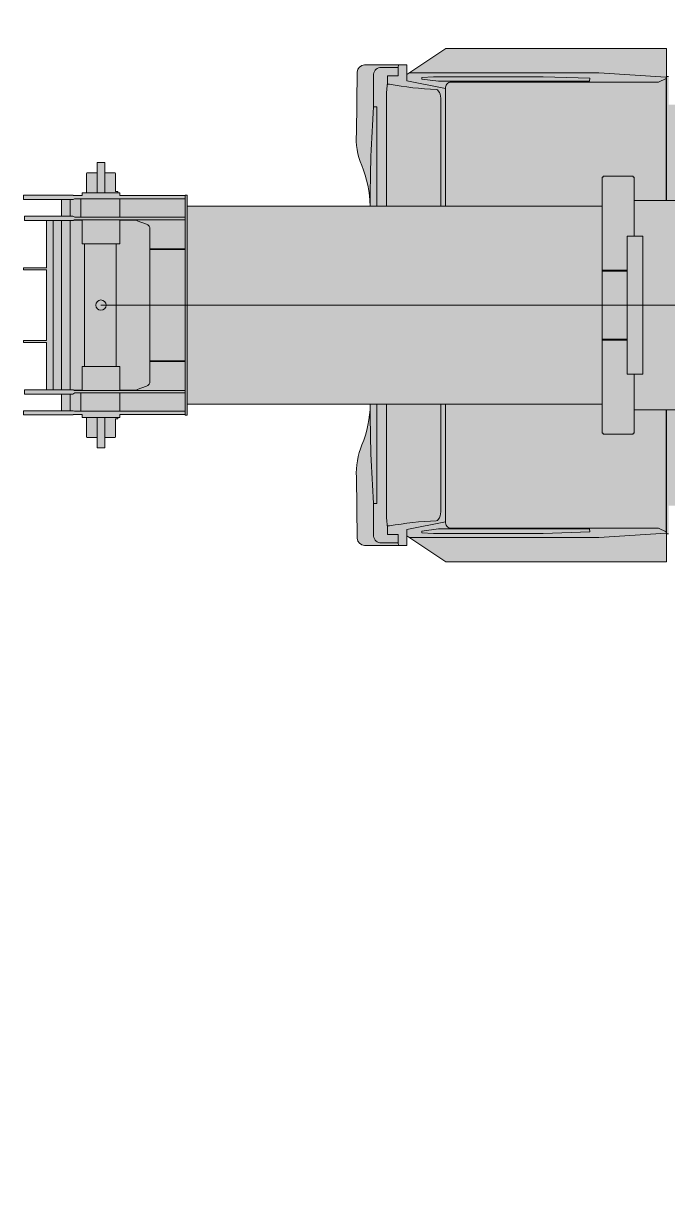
# Model space of a CAD drawing. Header units: millimetres. Extents: x 25707 to 50558, y -18992 to 44712.
# Drawn here: x 25707 to 29447, y -18992 to -12167 of the extents above; entities that cross this region are included whole.
import ezdxf

# ---------------------------------------------------------------- set-up
doc = ezdxf.new("R2010")
doc.units = ezdxf.units.MM
doc.set_wipeout_variables(frame=1)
doc.layers.add('Техника Кран LTM 1650-8.1', color=250, linetype='Continuous', lineweight=15)
doc.layers.add('Техника Кран LTM 1650-8.1 Штрих', color=7, linetype='Continuous', lineweight=15, true_color=0xffd452)

# ---------------------------------------------------------------- blocks, each defined once
blk = doc.blocks.new('LTM 1650-8.1-20230312.101339')
at = {"color": 0, "linetype": 'ByBlock', "lineweight": -2, "transparency": 16777216}
blk.add_wipeout([(-14491.331679420262, 576.623899555525), (-14491.331679420262, 576.623899555525), (-14494.500611897423, 633.1006430880079), (-14502.863506846712, 689.0446032726941), (-14516.349112504902, 743.979138249435), (-14534.842531675851, 797.4362064485631), (-14540.652464530875, 811.5044087372153), (-14540.652464530875, 811.5044087372153), (-14555.61571816954, 856.7989296785472), (-14565.842130259281, 903.3919879869536), (-14571.223284447464, 950.7896225942077), (-14571.702131878144, 998.4893426342442), (-14571.702131878144, 998.4893426342442), (-14567.147795000816, 1353.6182171661894), (-14567.147795000816, 1353.6182171661894), (-14564.22974505964, 1368.2493990862004), (-14556.481048189555, 1380.9986812876086), (-14544.837337830475, 1390.326623660365), (-14530.704559389633, 1395.1069032941978), (-14523.940248656676, 1395.59795436491), (-14278.458285592787, 1395.59795436491), (-14278.458285592787, 1340.5300907152632), (-14051.360484306686, 1490.9999999999982), (-12771.255268024224, 1490.9999999999982), (-12771.255268024224, 1327.8652964800076), (-12758.641008619463, 1327.8652919413616), (-12758.64095612377, 1473.7666296640527), (-12756.129732206435, 1484.9847513370605), (-12740.804356142682, 1485.0064387825296), (-12719.122651383335, 1498.0000000000018), (-12683.103678854139, 1498.0000000000018), (-12683.103678854124, 1495.031085475277), (-6856.238575646312, 1495.0310855049847), (-6856.238574566758, 1498.031339749139), (-6819.299004006372, 1498.0155856810143), (-6795.8821641606955, 1474.0226649819433), (-6795.8821771142575, 1438.0226651393368), (-6797.882119931676, 1438.0220180170072), (-6797.882119931676, 1396.772347592043), (-6785.79731621319, 1396.772343243898), (-6785.797296685779, 1451.044905452056), (-6788.350254077059, 1451.044905452056), (-6788.350254077264, 1491.1060803694563), (-5781.621901127983, 1491.1057181459219), (-5781.621979363121, 1273.6666942536576), (-5768.055878070351, 1273.6666893725414), (-5768.03316099106, 1438.0191860256546), (-5770.631967320576, 1438.0191869607588), (-5770.63195436364, 1474.0285532652342), (-5770.63195436364, 1474.0285532652342), (-5768.741459082701, 1483.2718809163543), (-5763.448367311508, 1491.0818910299822), (-5755.563298754933, 1496.2625060833707), (-5746.293825890942, 1498.0203318133554), (-5746.293825890942, 1498.0203318133554), (-5710.236484027878, 1498.0203318133554), (-5710.2364840278615, 1495.0282801645299), (3510.1916937534115, 1495.1162262251273), (3511.3311684362416, 1542.0040979523183), (3616.7565534753885, 1542.0000000000018), (3616.7565240260938, 1460.1555940237722), (3636.5708071981535, 1460.1555940238723), (3636.9554145503444, 978.5706475077059), (3691.7214014214405, 1019.9981253623409), (3727.549729060198, 1019.998125362521), (3727.549732373318, 1029.206273880809), (3731.665686916982, 1029.2415434135564), (3731.6656869148355, 1491.1171145827757), (4812.499335223751, 1491.1171145827757), (4812.880736818966, 1460.144466357855), (4830.363319132703, 1460.135115373052), (4830.363341458102, 1522.1841304752288), (4830.16355676793, 1522.1889856667349), (4830.163557848362, 1524.9999999999982), (4968.00504080831, 1519.1771536206288), (4968.00504080831, 1519.1771536206288), (4973.540759928195, 1517.8540177210962), (4978.18492711191, 1514.5636399384366), (4981.2687760469325, 1509.7798390929893), (4982.348228344392, 1504.1914889321233), (4982.348228344392, 1504.1914889321233), (4982.34804752831, 1001.6491501356395), (4920.865405263217, 998.9640380653509), (4920.865376761756, 919.7498775556378), (4939.826220190256, 907.9790546136592), (4939.826220190256, 907.9790546136592), (4940.346754906903, 907.6672740891354), (4940.7785156722075, 907.240957155087), (4941.0968756047005, 906.7244201863286), (4941.283676008763, 906.1471255511951), (4941.283676008763, 906.1471255511951), (4941.2740303950595, 888.3225346447798), (4941.2740303950595, 888.3225346447798), (4940.73716840268, 887.3729246815965), (4939.990313435928, 886.5778224619571), (4939.076124621179, 885.9826429159148), (4938.046818918783, 885.6213817194748), (4938.046818918783, 885.6213817194748), (4938.046818918783, 885.6213817194748), (4933.83639388922, 884.3570678028191), (4929.559708776682, 883.3391615902419), (4925.231171134319, 882.5710922652033), (4920.865363199195, 882.0554473456868), (4920.865363199195, -882.055447345685), (4920.865363199195, -882.055447345685), (4925.231171134319, -882.5710922652052), (4929.559708776682, -883.3391615902437), (4933.83639388922, -884.3570678028191), (4938.046818918783, -885.6213817194766), (4938.046818918783, -885.6213817194766), (4939.076124621179, -885.9826429159148), (4939.990313435928, -886.5778224619571), (4940.73716840268, -887.3729246815965), (4941.2740303950595, -888.3225346447798), (4941.2740303950595, -888.3225346447798), (4941.283676008763, -906.1471255511988), (4941.283676008763, -906.1471255511988), (4941.0968756047005, -906.7244201863305), (4940.7785156722075, -907.240957155087), (4940.346754906903, -907.6672740891372), (4939.826220190256, -907.9790546136628), (4939.826220190256, -907.9790546136628), (4920.865376761756, -919.7498775556378), (4920.865405263217, -998.9640380653545), (4982.34804752831, -1001.6491501356395), (4982.348228344392, -1504.1914889321251), (4982.348228344392, -1504.1914889321251), (4981.2687760469325, -1509.7798390929893), (4978.18492711191, -1514.5636399384366), (4973.540759928195, -1517.8540177210998), (4968.00504080831, -1519.1771536206325), (4968.00504080831, -1519.1771536206325), (4830.163557848362, -1525), (4830.16355676793, -1522.188985666733), (4830.363341458102, -1522.1841304752288), (4830.363319132703, -1460.1351153730557), (4812.880736818966, -1460.1444663578568), (4812.499335223751, -1491.1171145827793), (3731.6656869148355, -1491.1171145827793), (3731.665686916982, -1029.2415434135546), (3727.549732373318, -1029.206273880809), (3727.549729060198, -1019.998125362521), (3691.7214014214405, -1019.9981253623391), (3636.9554145503444, -978.570647507704), (3636.5708071981535, -1460.155594023876), (3616.7565240260938, -1460.1555940237758), (3616.7565534753885, -1542), (3511.3311684362416, -1542), (3510.1916937534115, -1495.1162262251291), (-5710.2364840278615, -1495.0282801645299), (-5710.236484027878, -1498.020331813359), (-5746.293825890942, -1498.020331813359), (-5746.293825890942, -1498.020331813359), (-5755.479581944894, -1496.1169626938517), (-5763.2905388829795, -1490.921784159942), (-5768.597130471112, -1483.1860867767318), (-5770.63195436364, -1474.0285532652324), (-5770.63195436364, -1474.0285532652324), (-5770.631967320576, -1438.0191869607606), (-5768.03316099106, -1438.0191860256546), (-5768.055878070351, -1273.6666893725396), (-5781.621979363121, -1273.6666942536576), (-5781.621901127983, -1491.1057181459237), (-6788.350254077264, -1491.1060803694545), (-6788.350254077059, -1451.044905452054), (-6785.797296685779, -1451.044905452054), (-6785.79731621319, -1396.772343243896), (-6797.882119931676, -1396.772347592043), (-6797.882119931676, -1438.0220180170072), (-6795.8821771142575, -1438.0226651393368), (-6795.8821641606955, -1474.0226649819433), (-6819.299004006372, -1498.0155856810143), (-6856.238574566758, -1498.031339749139), (-6856.238575646312, -1495.0310855049847), (-12683.103678854124, -1495.0310854752752), (-12683.103678854139, -1498), (-12719.122651383335, -1498), (-12740.804356142682, -1485.0064387825296), (-12756.129732206435, -1484.9847513370605), (-12758.64095612377, -1473.766629664051), (-12758.641008619463, -1327.8652919413598), (-12771.255268024224, -1327.8652964800076), (-12771.255268024224, -1491), (-14051.360484306686, -1491), (-14278.458285592787, -1340.5300907152614), (-14278.458285592787, -1395.5979543649082), (-14523.940248656676, -1395.5979543649082), (-14523.940248656676, -1395.5979543649082), (-14538.926829356404, -1392.3294113878092), (-14551.967474666551, -1384.2533638298955), (-14561.571297988254, -1372.2931150085642), (-14566.640331303253, -1357.8160339659626), (-14567.147795000816, -1353.6182171661894), (-14571.702131878144, -998.489342634246), (-14571.702131878144, -998.489342634246), (-14572.26804259842, -952.227807829935), (-14567.619213146096, -906.1969677103316), (-14557.814820532123, -860.9827692449762), (-14542.979669216407, -817.1607640097864), (-14540.652464530875, -811.5044087372171), (-14540.652464530875, -811.5044087372171), (-14520.731944882478, -754.8486568687258), (-14505.80797488927, -696.6767010610711), (-14495.993370333594, -637.4282845399339), (-14491.362323423811, -577.5512878937643), (-14491.331679420262, -576.6238995555232), (-14491.331679420262, -0.6028320089881163), (-14491.331679420262, 0.6028320089899353)], dxfattribs=at)
at = {"layer": 'Техника Кран LTM 1650-8.1 Штрих', "true_color": 0xadadad, "transparency": 16777216}
h = blk.add_hatch(color=253, dxfattribs=at)
h.dxf.hatch_style = 1
edge = h.paths.add_edge_path(flags=17)
edge.add_line((-14491.33167942027, 0.6028320089899353), (-14491.33167942027, 576.623899555525))
edge.add_arc((-15104.12149086981, 570.5672970100738), 612.8197414009775, 0.5662732286947518, 23.15135902399577)
edge.add_arc((-14108.81140770253, 979.2839414567693), 463.2889702574605, 177.6241527195985, 201.2322183836442, ccw=False)
edge.add_line((-14571.70213187815, 998.4893426342442), (-14567.14779500082, 1353.618217166191))
edge.add_arc((-14524.22345932644, 1352.663946667183), 42.93494177557361, 89.6220585589466, 178.7264411591618, ccw=False)
edge.add_line((-14523.94024865668, 1395.59795436491), (-14278.45828559279, 1395.59795436491))
edge.add_line((-14278.45828559279, 1395.59795436491), (-14278.45828559279, 1340.530090715263))
edge.add_line((-14278.45828559279, 1340.530090715263), (-14051.36048430669, 1491))
edge.add_line((-14051.36048430669, 1491), (-12771.25526802423, 1491))
edge.add_line((-12771.25526802423, 1491), (-12771.25526802423, -1491))
edge.add_line((-12771.25526802423, -1491), (-14051.36048430669, -1491))
edge.add_line((-14051.36048430669, -1491), (-14278.45828559279, -1340.530090715263))
edge.add_line((-14278.45828559279, -1340.530090715263), (-14278.45828559279, -1395.59795436491))
edge.add_line((-14278.45828559279, -1395.59795436491), (-14523.94024865668, -1395.59795436491))
edge.add_arc((-14521.9059149344, -1350.27861952114), 45.36497133665322, 184.2217176580785, 267.42978262381274, ccw=False)
edge.add_line((-14567.14779500082, -1353.618217166191), (-14571.70213187815, -998.4893426342442))
edge.add_arc((-14162.60832316182, -970.350727991347), 410.0603930691874, 157.2088625838632, 183.934766312894, ccw=False)
edge.add_arc((-15181.70646081172, -554.2758148277087), 690.7364010042488, 338.1364388959283, 358.1459288513812)
edge.add_line((-14491.33167942027, -576.623899555525), (-14491.33167942027, -0.6028320089899353))
edge.add_line((-14491.33167942027, -0.6028320089899353), (-14491.33167942027, 0.6028320089899353))
h.paths.add_polyline_path([(-9204.045344995027, 1495.031085493014), (-9204.174280290448, 1405.015171283869), (-11837.10138581094, 1404.947546291238), (-11837.10138581079, 1374.947497812882), (-11895.81561843313, 1375.021967172435), (-11925.726011576, 1404.947546647882), (-12382.74967978698, 1404.947546645551), (-12382.73364684997, 1164.947155961927), (-12758.6410672256, 1164.981199025979), (-12758.64095612377, 1473.766629664051), (-12756.12973220644, 1484.984751337061), (-12740.80435614269, 1485.00643878253), (-12719.12265138334, 1498), (-12683.10367885414, 1498), (-12683.10367885413, 1495.031085475275)], flags=17)
h.paths.add_polyline_path([(-9205.036782742036, -1495.031085493009), (-9205.036782742036, -1404.979328227662), (-11327.58645621088, -1404.979328227662), (-11327.58645621088, -1394.8683662162), (-11325.18680971826, -1350.052531444018), (-11367.75447577943, -1350.052531444237), (-11422.75778241665, -1405.052441431926), (-12382.75067069588, -1404.978393145402), (-12382.73447005359, -1165.05283421903), (-12526.08904800282, -1165.042767835523), (-12526.08908398308, -1265.042767398318), (-12698.74026490242, -1265.023292775561), (-12698.74022892214, -1165.023293212766), (-12758.64100861947, -1165.023271660307), (-12758.64095612377, -1473.766629664051), (-12756.12973220644, -1484.984751337061), (-12740.80435614269, -1485.00643878253), (-12719.12265138334, -1498), (-12683.10367885414, -1498), (-12683.10367885413, -1495.031085475275)], flags=16)
edge = h.paths.add_edge_path()
edge.add_line((-14491.33167942027, 0.6028320089899353), (-14491.33167942027, 576.623899555525))
edge.add_arc((-15104.12149086981, 570.5672970100738), 612.8197414009775, 0.5662732286947518, 23.15135902399577)
edge.add_arc((-14108.81140770253, 979.2839414567693), 463.2889702574605, 177.6241527195985, 201.2322183836442, ccw=False)
edge.add_line((-14571.70213187815, 998.4893426342442), (-14567.14779500082, 1353.618217166191))
edge.add_arc((-14524.22345932644, 1352.663946667183), 42.93494177557361, 89.6220585589466, 178.7264411591618, ccw=False)
edge.add_line((-14523.94024865668, 1395.59795436491), (-14278.45828559279, 1395.59795436491))
edge.add_line((-14278.45828559279, 1395.59795436491), (-14278.45828559279, 1340.530090715263))
edge.add_line((-14278.45828559279, 1340.530090715263), (-14051.36048430669, 1491))
edge.add_line((-14051.36048430669, 1491), (-12771.25526802423, 1491))
edge.add_line((-12771.25526802423, 1491), (-12771.25526802423, 1327.865296480006))
edge.add_line((-12771.25526802423, 1327.865296480006), (-12758.64100861947, 1327.86529194136))
edge.add_line((-12758.64100861947, 1327.86529194136), (-12758.64095612377, 1473.766629664051))
edge.add_line((-12758.64095612377, 1473.766629664051), (-12756.12973220644, 1484.984751337061))
edge.add_line((-12756.12973220644, 1484.984751337061), (-12740.80435614269, 1485.00643878253))
edge.add_line((-12740.80435614269, 1485.00643878253), (-12719.12265138334, 1498))
edge.add_line((-12719.12265138334, 1498), (-12683.10367885414, 1498))
edge.add_line((-12683.10367885414, 1498), (-12683.10367885413, 1495.031085475275))
edge.add_line((-12683.10367885413, 1495.031085475275), (-6856.238575646315, 1495.031085504985))
edge.add_line((-6856.238575646315, 1495.031085504985), (-6856.238574566762, 1498.031339749141))
edge.add_line((-6856.238574566762, 1498.031339749141), (-6819.299004006376, 1498.015585681014))
edge.add_line((-6819.299004006376, 1498.015585681014), (-6795.882164160699, 1474.022664981943))
edge.add_line((-6795.882164160699, 1474.022664981943), (-6795.882177114263, 1438.022665139337))
edge.add_line((-6795.882177114263, 1438.022665139337), (-6797.882119931681, 1438.022018017007))
edge.add_line((-6797.882119931681, 1438.022018017007), (-6797.882119931681, 1396.772347592043))
edge.add_line((-6797.882119931681, 1396.772347592043), (-6785.797316213195, 1396.772343243896))
edge.add_line((-6785.797316213195, 1396.772343243896), (-6785.797296685781, 1451.044905452056))
edge.add_line((-6785.797296685781, 1451.044905452056), (-6788.350254077063, 1451.044905452056))
edge.add_line((-6788.350254077063, 1451.044905452056), (-6788.350254077268, 1491.106080369455))
edge.add_line((-6788.350254077268, 1491.106080369455), (-5781.621901127987, 1491.105718145924))
edge.add_line((-5781.621901127987, 1491.105718145924), (-5781.621979363124, 1273.666694253658))
edge.add_line((-5781.621979363124, 1273.666694253658), (-5768.055878070356, 1273.66668937254))
edge.add_line((-5768.055878070356, 1273.66668937254), (-5768.033160991065, 1438.019186025653))
edge.add_line((-5768.033160991065, 1438.019186025653), (-5770.63196732058, 1438.019186960759))
edge.add_line((-5770.63196732058, 1438.019186960759), (-5770.631954363644, 1474.028553265232))
edge.add_arc((-5746.523573957311, 1473.912768107224), 24.10865844503311, 89.45398065868358, 179.7248280570187, ccw=False)
edge.add_line((-5746.293825890945, 1498.020331813357), (-5710.236484027881, 1498.020331813357))
edge.add_line((-5710.236484027881, 1498.020331813357), (-5710.236484027866, 1495.02828016453))
edge.add_line((-5710.236484027866, 1495.02828016453), (3510.191693753406, 1495.116226225129))
edge.add_line((3510.191693753407, 1495.116226225129), (3511.331168436237, 1542.00409795232))
edge.add_line((3511.331168436237, 1542.00409795232), (3616.756553475384, 1542))
edge.add_line((3616.756553475384, 1542), (3616.756524026091, 1460.155594023774))
edge.add_line((3616.756524026091, 1460.155594023774), (3636.570807198149, 1460.155594023874))
edge.add_line((3636.570807198149, 1460.155594023874), (3636.955414550342, 978.5706475077059))
edge.add_line((3636.955414550342, 978.5706475077059), (3691.721401421436, 1019.998125362339))
edge.add_line((3691.721401421436, 1019.998125362339), (3727.549729060195, 1019.998125362521))
edge.add_line((3727.549729060195, 1019.998125362521), (3727.549732373313, 1029.206273880811))
edge.add_line((3727.549732373313, 1029.206273880811), (3731.665686916977, 1029.241543413555))
edge.add_line((3731.665686916977, 1029.241543413555), (3731.665686914831, 1491.117114582778))
edge.add_line((3731.665686914831, 1491.117114582778), (4812.499335223747, 1491.117114582778))
edge.add_line((4812.499335223747, 1491.117114582778), (4812.880736818963, 1460.144466357855))
edge.add_line((4812.880736818963, 1460.144466357855), (4830.363319132699, 1460.135115373054))
edge.add_line((4830.363319132699, 1460.135115373054), (4830.363341458098, 1522.184130475229))
edge.add_line((4830.363341458098, 1522.184130475229), (4830.163556767926, 1522.188985666733))
edge.add_line((4830.163556767926, 1522.188985666733), (4830.163557848358, 1525))
edge.add_line((4830.163557848358, 1525), (4968.005040808304, 1519.177153620631))
edge.add_arc((4967.349484789065, 1504.192743184543), 14.99874360776558, -0.0047912926547724055, 87.49495269027778, ccw=False)
edge.add_line((4982.348228344388, 1504.191488932125), (4982.348047528307, 1001.64915013564))
edge.add_line((4982.348047528307, 1001.64915013564), (4920.865405263212, 998.9640380653527))
edge.add_line((4920.865405263212, 998.9640380653527), (4920.865376761751, 919.7498775556378))
edge.add_line((4920.865376761751, 919.7498775556378), (4939.826220190251, 907.979054613661))
edge.add_arc((4938.790361774685, 905.6592111555289), 2.540605504075074, 11.072239764823792, 65.9382433253407, ccw=False)
edge.add_line((4941.283676008759, 906.147125551197), (4941.274030395056, 888.3225346447798))
edge.add_arc((4937.060714869702, 890.077970130471), 4.564381826777213, 282.4767417990087, 337.3814403487346, ccw=False)
edge.add_arc((4914.167994444477, 957.4998248348766), 75.74106444306324, 275.07297848214887, 288.37706565730315, ccw=False)
edge.add_line((4920.865363199191, 882.055447345685), (4920.865363199191, -882.055447345685))
edge.add_arc((4914.167994444477, -957.4998248348766), 75.74106444306321, 71.62293434269691, 84.92702151785107, ccw=False)
edge.add_arc((4937.060714869702, -890.077970130471), 4.564381826777169, 22.6185596512654, 77.52325820099128, ccw=False)
edge.add_line((4941.274030395056, -888.3225346447798), (4941.283676008759, -906.147125551197))
edge.add_arc((4938.790361774685, -905.6592111555289), 2.540605504075201, 294.0617566746593, 348.9277602351762, ccw=False)
edge.add_line((4939.826220190251, -907.979054613661), (4920.865376761751, -919.7498775556378))
edge.add_line((4920.865376761751, -919.7498775556378), (4920.865405263212, -998.9640380653527))
edge.add_line((4920.865405263212, -998.9640380653527), (4982.348047528307, -1001.64915013564))
edge.add_line((4982.348047528307, -1001.64915013564), (4982.348228344388, -1504.191488932125))
edge.add_arc((4967.349484789065, -1504.192743184543), 14.99874360776571, -87.49495269027778, 0.0047912926547724055, ccw=False)
edge.add_line((4968.005040808304, -1519.177153620631), (4830.163557848358, -1525))
edge.add_line((4830.163557848358, -1525), (4830.163556767926, -1522.188985666733))
edge.add_line((4830.163556767926, -1522.188985666733), (4830.363341458098, -1522.184130475229))
edge.add_line((4830.363341458098, -1522.184130475229), (4830.363319132699, -1460.135115373054))
edge.add_line((4830.363319132699, -1460.135115373054), (4812.880736818963, -1460.144466357855))
edge.add_line((4812.880736818963, -1460.144466357855), (4812.499335223747, -1491.117114582778))
edge.add_line((4812.499335223747, -1491.117114582778), (3731.665686914831, -1491.117114582778))
edge.add_line((3731.665686914831, -1491.117114582778), (3731.665686916977, -1029.241543413555))
edge.add_line((3731.665686916977, -1029.241543413555), (3727.549732373313, -1029.206273880811))
edge.add_line((3727.549732373313, -1029.206273880811), (3727.549729060195, -1019.998125362521))
edge.add_line((3727.549729060195, -1019.998125362521), (3691.721401421436, -1019.998125362339))
edge.add_line((3691.721401421436, -1019.998125362339), (3636.955414550342, -978.5706475077059))
edge.add_line((3636.955414550342, -978.5706475077059), (3636.570807198149, -1460.155594023874))
edge.add_line((3636.570807198149, -1460.155594023874), (3616.756524026091, -1460.155594023774))
edge.add_line((3616.756524026091, -1460.155594023774), (3616.756553475384, -1542))
edge.add_line((3616.756553475384, -1542), (3511.331168436237, -1542))
edge.add_line((3511.331168436237, -1542), (3510.191693753407, -1495.116226225129))
edge.add_line((3510.191693753407, -1495.116226225129), (-5710.236484027865, -1495.02828016453))
edge.add_line((-5710.236484027866, -1495.02828016453), (-5710.236484027881, -1498.020331813357))
edge.add_line((-5710.236484027881, -1498.020331813357), (-5746.293825890945, -1498.020331813357))
edge.add_arc((-5745.972838233491, -1473.354081856683), 24.66833841184574, 181.566752528333, 269.2544387559647, ccw=False)
edge.add_line((-5770.631954363644, -1474.028553265232), (-5770.63196732058, -1438.019186960759))
edge.add_line((-5770.63196732058, -1438.019186960759), (-5768.033160991065, -1438.019186025653))
edge.add_line((-5768.033160991065, -1438.019186025653), (-5768.055878070356, -1273.66668937254))
edge.add_line((-5768.055878070356, -1273.66668937254), (-5781.621979363124, -1273.666694253658))
edge.add_line((-5781.621979363124, -1273.666694253658), (-5781.621901127987, -1491.105718145924))
edge.add_line((-5781.621901127987, -1491.105718145924), (-6788.350254077268, -1491.106080369455))
edge.add_line((-6788.350254077268, -1491.106080369455), (-6788.350254077063, -1451.044905452056))
edge.add_line((-6788.350254077063, -1451.044905452056), (-6785.797296685781, -1451.044905452056))
edge.add_line((-6785.797296685781, -1451.044905452056), (-6785.797316213195, -1396.772343243896))
edge.add_line((-6785.797316213195, -1396.772343243896), (-6797.882119931681, -1396.772347592043))
edge.add_line((-6797.882119931681, -1396.772347592043), (-6797.882119931681, -1438.022018017007))
edge.add_line((-6797.882119931681, -1438.022018017007), (-6795.882177114263, -1438.022665139337))
edge.add_line((-6795.882177114263, -1438.022665139337), (-6795.882164160699, -1474.022664981943))
edge.add_line((-6795.882164160699, -1474.022664981943), (-6819.299004006376, -1498.015585681014))
edge.add_line((-6819.299004006376, -1498.015585681014), (-6856.238574566762, -1498.031339749141))
edge.add_line((-6856.238574566762, -1498.031339749141), (-6856.238575646315, -1495.031085504985))
edge.add_line((-6856.238575646315, -1495.031085504985), (-12683.10367885413, -1495.031085475275))
edge.add_line((-12683.10367885413, -1495.031085475275), (-12683.10367885414, -1498))
edge.add_line((-12683.10367885414, -1498), (-12719.12265138334, -1498))
edge.add_line((-12719.12265138334, -1498), (-12740.80435614269, -1485.00643878253))
edge.add_line((-12740.80435614269, -1485.00643878253), (-12756.12973220644, -1484.984751337061))
edge.add_line((-12756.12973220644, -1484.984751337061), (-12758.64095612377, -1473.766629664051))
edge.add_line((-12758.64095612377, -1473.766629664051), (-12758.64100861947, -1327.86529194136))
edge.add_line((-12758.64100861947, -1327.86529194136), (-12771.25526802423, -1327.865296480006))
edge.add_line((-12771.25526802423, -1327.865296480006), (-12771.25526802423, -1491))
edge.add_line((-12771.25526802423, -1491), (-14051.36048430669, -1491))
edge.add_line((-14051.36048430669, -1491), (-14278.45828559279, -1340.530090715263))
edge.add_line((-14278.45828559279, -1340.530090715263), (-14278.45828559279, -1395.59795436491))
edge.add_line((-14278.45828559279, -1395.59795436491), (-14523.94024865668, -1395.59795436491))
edge.add_arc((-14521.9059149344, -1350.27861952114), 45.36497133665322, 184.2217176580785, 267.42978262381274, ccw=False)
edge.add_line((-14567.14779500082, -1353.618217166191), (-14571.70213187815, -998.4893426342442))
edge.add_arc((-14162.60832316182, -970.350727991347), 410.0603930691874, 157.2088625838632, 183.934766312894, ccw=False)
edge.add_arc((-15181.70646081172, -554.2758148277087), 690.7364010042488, 338.1364388959283, 358.1459288513812)
edge.add_line((-14491.33167942027, -576.623899555525), (-14491.33167942027, -0.6028320089899353))
edge.add_line((-14491.33167942027, -0.6028320089899353), (-14491.33167942027, 0.6028320089899353))
at = {"layer": 'Техника Кран LTM 1650-8.1 Штрих', "transparency": 16777216}
h = blk.add_hatch(color=256, dxfattribs=at)
h.dxf.hatch_style = 1
edge = h.paths.add_edge_path()
edge.add_line((-14491.33167942027, 0.6028320089899353), (-14491.33167942027, 576.623899555525))
edge.add_arc((-15104.12149086981, 570.5672970100738), 612.8197414009775, 0.5662732286947518, 23.15135902399577)
edge.add_arc((-14108.81140770253, 979.2839414567693), 463.2889702574605, 177.6241527195985, 201.2322183836442, ccw=False)
edge.add_line((-14571.70213187815, 998.4893426342442), (-14567.14779500082, 1353.618217166191))
edge.add_arc((-14524.22345932644, 1352.663946667183), 42.93494177557361, 89.6220585589466, 178.7264411591618, ccw=False)
edge.add_line((-14523.94024865668, 1395.59795436491), (-14278.45828559279, 1395.59795436491))
edge.add_line((-14278.45828559279, 1395.59795436491), (-14278.45828559279, 1340.530090715263))
edge.add_line((-14278.45828559279, 1340.530090715263), (-14051.36048430669, 1491))
edge.add_line((-14051.36048430669, 1491), (-12771.25526802423, 1491))
edge.add_line((-12771.25526802423, 1491), (-12771.25526802423, -1491))
edge.add_line((-12771.25526802423, -1491), (-14051.36048430669, -1491))
edge.add_line((-14051.36048430669, -1491), (-14278.45828559279, -1340.530090715263))
edge.add_line((-14278.45828559279, -1340.530090715263), (-14278.45828559279, -1395.59795436491))
edge.add_line((-14278.45828559279, -1395.59795436491), (-14523.94024865668, -1395.59795436491))
edge.add_arc((-14521.9059149344, -1350.27861952114), 45.36497133665322, 184.2217176580785, 267.42978262381274, ccw=False)
edge.add_line((-14567.14779500082, -1353.618217166191), (-14571.70213187815, -998.4893426342442))
edge.add_arc((-14162.60832316182, -970.350727991347), 410.0603930691874, 157.2088625838632, 183.934766312894, ccw=False)
edge.add_arc((-15181.70646081172, -554.2758148277087), 690.7364010042488, 338.1364388959283, 358.1459288513812)
edge.add_line((-14491.33167942027, -576.623899555525), (-14491.33167942027, -0.6028320089899353))
edge.add_line((-14491.33167942027, -0.6028320089899353), (-14491.33167942027, 0.6028320089899353))
edge = h.paths.add_edge_path(flags=16)
edge.add_arc((-14185.83569776736, -1239.47447028973), 210.0998810728669, 179.7714271764656, 191.0360003980373)
edge.add_arc((-14387.59390396049, -1278.964223203106), 4.515516032343301, 189.2877526361855, 238.9851973090465)
edge.add_line((-14389.92056654672, -1282.834174914458), (-14379.79586488269, -1282.824576642222))
edge.add_arc((-14015.66357629159, -3300.045604053618), 2049.822674531942, 92.58252002989099, 100.2323773590108, ccw=False)
edge.add_arc((-14110.49851191729, -1233.659053084907), 18.80911196119506, 277.5568407082534, 320.5490885446417)
edge.add_arc((-14153.89975661051, -1202.496906762572), 72.20879721846156, 323.3395946848298, 360.9503375992618)
edge.add_line((-14081.70089194109, -1201.299269011179), (-14081.70089194109, 1201.299269011179))
edge.add_arc((-14153.89975661051, 1202.496906762572), 72.20879721846156, 359.0496624007382, 396.6604053151702)
edge.add_arc((-14110.49851191729, 1233.659053084907), 18.80911196119448, 39.45091145535837, 82.44315929174657)
edge.add_arc((-14015.66357629159, 3300.045604053618), 2049.822674531942, 259.7676226409892, 267.417479970109, ccw=False)
edge.add_line((-14379.79586488269, 1282.824576642222), (-14389.92056654672, 1282.834174914458))
edge.add_arc((-14387.59390396049, 1278.964223203106), 4.515516032342882, 121.0148026909535, 170.7122473638145)
edge.add_arc((-14185.83569776736, 1239.47447028973), 210.0998810728669, 168.9639996019627, 180.2285728235344)
edge.add_line((-14395.93390698312, 1238.636310898781), (-14395.93390698312, -1238.636310898781))
h = blk.add_hatch(color=256, dxfattribs=at)
h.dxf.hatch_style = 1
h.set_gradient(color1=(173, 173, 173), tint=1)
edge = h.paths.add_edge_path()
edge.add_arc((-14185.83569776736, -1239.47447028973), 210.0998810728669, 179.7714271764656, 191.0360003980373)
edge.add_arc((-14387.59390396049, -1278.964223203106), 4.515516032343301, 189.2877526361855, 238.9851973090465)
edge.add_line((-14389.92056654672, -1282.834174914458), (-14379.79586488269, -1282.824576642222))
edge.add_arc((-14015.66357629159, -3300.045604053618), 2049.822674531942, 92.58252002989099, 100.2323773590108, ccw=False)
edge.add_arc((-14110.49851191729, -1233.659053084907), 18.80911196119506, 277.5568407082534, 320.5490885446417)
edge.add_arc((-14153.89975661051, -1202.496906762572), 72.20879721846156, 323.3395946848298, 360.9503375992618)
edge.add_line((-14081.70089194109, -1201.299269011179), (-14081.70089194109, 1201.299269011179))
edge.add_arc((-14153.89975661051, 1202.496906762572), 72.20879721846156, 359.0496624007382, 396.6604053151702)
edge.add_arc((-14110.49851191729, 1233.659053084907), 18.80911196119448, 39.45091145535837, 82.44315929174657)
edge.add_arc((-14015.66357629159, 3300.045604053618), 2049.822674531942, 259.7676226409892, 267.417479970109, ccw=False)
edge.add_line((-14379.79586488269, 1282.824576642222), (-14389.92056654672, 1282.834174914458))
edge.add_arc((-14387.59390396049, 1278.964223203106), 4.515516032342882, 121.0148026909535, 170.7122473638145)
edge.add_arc((-14185.83569776736, 1239.47447028973), 210.0998810728669, 168.9639996019627, 180.2285728235344)
edge.add_line((-14395.93390698312, 1238.636310898781), (-14395.93390698312, -1238.636310898781))
at = {"color": 0, "linetype": 'ByBlock', "lineweight": -2, "transparency": 16777216}
for points in [[(-12758.64100861947, -1327.86529194136), (-12771.25526802423, -1327.865296480006), (-12771.25526802423, -1491), (-14051.36048430669, -1491), (-14278.45828559279, -1340.530090715263), (-14278.45828559279, -1395.59795436491), (-14523.94024865668, -1395.59795436491, -0.3799046338966684), (-14567.14779500082, -1353.618217166191), (-14571.70213187815, -998.4893426342442, -0.1171452462672387), (-14540.65246453088, -811.5044087372171, 0.08753038836511792), (-14491.33167942027, -576.623899555525), (-14491.33167942027, -0.6028320089899353), (-14491.33167942027, 0.6028320089899353), (-14491.33167942027, 576.623899555525, 0.09886627529823547), (-14540.65246453088, 811.5044087372171, -0.1033755164477169), (-14571.70213187815, 998.4893426342442), (-14567.14779500082, 1353.618217166191, -0.409642585822776), (-14523.94024865668, 1395.59795436491), (-14278.45828559279, 1395.59795436491), (-14278.45828559279, 1340.530090715263), (-14051.36048430669, 1491), (-12771.25526802423, 1491), (-12771.25526802423, 1327.865296480006), (-12758.64100861947, 1327.86529194136)], [(-14329.64926233135, 1380.781979355539), (-14426.40836945775, 1380.841422880176, 0.4111219737930381), (-14471.87721720572, 1341.547484933562), (-14471.87721720572, 1151.933468449737, 0.01951300452479901), (-14491.33167942027, 576.623899555525)], [(-14329.64926233135, -1380.781979355539), (-14426.40836945775, -1380.841422880176, -0.4111219737930381), (-14471.87721720572, -1341.547484933562), (-14471.87721720572, -1151.933468449737, -0.01951300452479901), (-14491.33167942027, -576.623899555525)], [(-1137.880890293467, -1252.392493386275, 5.551115123125783e-17), (-1242.402853173828, -1147.813404697405)], [(-3890.719743832013, -896.5588843433816, 1.110223024625157e-16), (-3911.655300172653, -950.9373047252702, -0.3102377152124849)], [(-4004.977161760038, -1015.008130939923, 1.110223024625157e-16), (-4089.635325884006, -1015.008130940383, 0.4142134143634137)], [(-4189.634621579464, -1115.00813085928, 1.110223024625157e-16), (-4189.633724826148, -1384.991858779453, 1.110223024625157e-16), (-4309.632836045315, -1384.99185835213, 1.110223024625157e-16), (-4309.633719336965, -1077.220697983164, 0.09143577544081746)], [(-4319.68831017817, -1023.326002399264, 1.110223024625157e-16), (-4368.455126291094, -896.5588848387106, 1.110223024625157e-16), (-5790.12205212914, -896.5426155380555)]]:
    blk.add_lwpolyline(points, format="xyb", dxfattribs=at)
for points in [[(-14491.33167942027, 0.6028320089899353), (-14491.33167942027, 576.623899555525, 0.09886627529823547), (-14540.65246453088, 811.5044087372171, -0.1033755164477169), (-14571.70213187815, 998.4893426342442), (-14567.14779500082, 1353.618217166191, -0.409642585822776), (-14523.94024865668, 1395.59795436491), (-14278.45828559279, 1395.59795436491), (-14278.45828559279, 1340.530090715263), (-14051.36048430669, 1491), (-12771.25526802423, 1491), (-12771.25526802423, -1491), (-14051.36048430669, -1491), (-14278.45828559279, -1340.530090715263), (-14278.45828559279, -1395.59795436491), (-14523.94024865668, -1395.59795436491, -0.3799046338966684), (-14567.14779500082, -1353.618217166191), (-14571.70213187815, -998.4893426342442, -0.1171452462672387), (-14540.65246453088, -811.5044087372171, 0.08753038836511792), (-14491.33167942027, -576.623899555525), (-14491.33167942027, -0.6028320089899353)], [(-12772.43933469843, 1324.766100569474), (-12773.4996246704, 1315.909332103425), (-12816.7211373217, 1295.705332123338), (-14021.58180539118, 1295.705332123338, 0.4508935710985018), (-14053.32832925069, 1258.420143964522), (-14053.32832925069, -1258.420143964522, 0.4508935710985018), (-14021.58180539118, -1295.705332123338), (-12816.7211373217, -1295.705332123338), (-12773.4996246704, -1315.909332103425), (-12772.43933469843, -1324.766100569474)], [(-14395.93390698312, -1238.636310898781, 0.04919059110894142), (-14392.05022265135, -1279.692995296316, 0.2203100371602758), (-14389.92056654672, -1282.834174914458), (-14379.79586488269, -1282.824576642222, -0.0333912012180528), (-14108.02493128086, -1252.304805727368, 0.1898208878984509), (-14095.97469376986, -1245.610680555221, 0.1655970863251359), (-14081.70089194109, -1201.299269011179), (-14081.70089194109, 1201.299269011179, 0.1655970863251359), (-14095.97469376986, 1245.610680555221, 0.1898208878984509), (-14108.02493128086, 1252.304805727368, -0.0333912012180528), (-14379.79586488269, 1282.824576642222), (-14389.92056654672, 1282.834174914458, 0.2203100371602758), (-14392.05022265135, 1279.692995296316, 0.04919059110894142), (-14395.93390698312, 1238.636310898781)]]:
    blk.add_lwpolyline(points, format="xyb", close=True, dxfattribs=at)
for points in [[(-14327.86044836202, 1395.59795436491), (-14329.64926233135, 1380.781979355539), (-14329.67913964645, 1332.210079386412), (-14391.31684258464, 1332.247946233334), (-14391.31684258464, 1281.519533955077)], [(-14278.45828559279, 1340.530090715263), (-14278.6348668311, 1303.53250672801)], [(-14053.32832925069, 1258.420143964522), (-14278.6348668311, 1303.53250672801)], [(-12772.43933469843, 1324.766100569474), (-13163.135157716, 1348.729370864447), (-14265.08382873931, 1349.406348098391)], [(-14471.87721720572, 1151.933468449737), (-14452.34345672879, 1151.933468449737), (-14452.34345672879, -1151.933468449737), (-14471.87721720572, -1151.933468449737)], [(-14327.86044836202, -1395.59795436491), (-14329.64926233135, -1380.781979355539), (-14329.67913964645, -1332.210079386412), (-14391.31684258464, -1332.247946233334), (-14391.31684258464, -1281.519533955077)], [(-14053.32832925069, -1258.420143964522), (-14278.6348668311, -1303.53250672801)], [(-14278.45828559279, -1340.530090715263), (-14278.6348668311, -1303.53250672801)], [(-12772.43933469843, -1324.766100569474), (-13163.135157716, -1348.729370864447), (-14265.08382873931, -1349.406348098391)]]:
    blk.add_lwpolyline(points, dxfattribs=at)
for points in [[(-14094.58273261744, 1299.919848483461), (-14192.38244341877, 1312.384452770957), (-14191.87530422979, 1322.005887285397), (-14124.75531886207, 1325.985810748352), (-13486.7897951018, 1325.985810748352), (-13215.36740463844, 1317.651728743254), (-13217.48894118597, 1299.919848483461)], [(-14094.58273261744, -1299.919848483461), (-14192.38244341877, -1312.384452770957), (-14191.87530422979, -1322.005887285397), (-14124.75531886207, -1325.985810748352), (-13486.7897951018, -1325.985810748352), (-13215.36740463844, -1317.651728743254), (-13217.48894118597, -1299.919848483461)]]:
    blk.add_lwpolyline(points, close=True, dxfattribs=at)
blk = doc.blocks.new('LTM 1650-8.1-20230312.210725')
at = {"color": 0, "linetype": 'ByBlock', "lineweight": -2, "transparency": 16777216}
blk.add_wipeout([(-450, -204.99999998543353), (-450, -216.99999998543353), (-316.412109375, -217.00001333687374), (-316.412109375, -491.9999989125499), (-445.0000000000001, -491.99999998543353), (-445.0000000000001, -516.9999999854335), (-228.9999999999999, -517.0000049922237), (-228.9999999999999, -613), (-449.99994663934933, -613), (-449.99994663934933, -638), (-162.05335210036708, -638), (-161.2249249695924, -635.9999999854333), (-109.54980476092896, -635.9999999854333), (-109.54980468749994, -651.9999999854336), (-84.49999999999994, -651.9999999854336), (-84.49999999999994, -764.9999999854336), (-81.49999999999989, -767.9999999854336), (-22.50000067963265, -767.9999999854336), (-22.500000000000057, -828.9999999854335), (22.5, -828.9999999854335), (22.500121526172848, -767.9999999963111), (81.50000000000006, -767.9999999854336), (84.49999999999994, -764.9999999854336), (84.49999999999994, -659.99999980523), (97.16357421875006, -659.9999999854335), (97.16357421875006, -651.9999999854336), (109.55029296875, -651.9999999854336), (109.55029282759648, -635.9999999854333), (488.0000533606363, -635.9999999999999), (488.0000533606363, -639.4999999999709), (500.0000533606363, -639.4999999999709), (500.0000533606363, 639.4999999999709), (488.0000533606363, 639.4999999999709), (488.0000533606363, 636), (109.55029282759648, 635.9999999854335), (109.55029296875, 651.999999985434), (97.16357421875006, 651.999999985434), (97.16357421875006, 659.9999999854335), (84.49999999999994, 659.9999998052299), (84.49999999999994, 764.9999999854335), (81.50000000000006, 767.9999999854335), (22.500121526172848, 767.9999999963115), (22.5, 828.9999999854335), (-22.500000000000057, 828.9999999854335), (-22.50000067963265, 767.9999999854335), (-81.49999999999989, 767.9999999854335), (-84.49999999999994, 764.9999999854335), (-84.49999999999994, 651.999999985434), (-109.54980468749994, 651.999999985434), (-109.54980476092896, 635.9999999854335), (-161.2249249695924, 635.9999999854335), (-162.05335210036708, 638), (-449.99994663934933, 638), (-449.99994663934933, 613), (-228.9999999999999, 613), (-228.9999999999999, 517.0000049922237), (-445.0000000000001, 516.9999999854335), (-445.0000000000001, 491.99999998543353), (-316.412109375, 491.9999989125499), (-316.412109375, 217.00001333687374), (-450, 216.99999998543353), (-450, 204.99999998543353), (-316.412109375, 204.99999330971332), (-316.412109375, -204.99999330971332)], dxfattribs=at)
at = {"layer": 'Техника Кран LTM 1650-8.1 Штрих', "transparency": 16777216}
h = blk.add_hatch(color=256, dxfattribs=at)
h.dxf.hatch_style = 1
h.paths.add_polyline_path([(-316.412109375, -204.9999933097133), (-450, -204.9999999854335), (-450, -216.9999999854335), (-316.412109375, -217.000013336874), (-316.412109375, -491.9999989125499), (-445, -491.9999999854335), (-445, -516.9999999854335), (-229, -517.0000049922237), (-229, -613), (-449.9999466393492, -613), (-449.9999466393492, -638), (-162.0533521003672, -638), (-161.2249249695924, -635.9999999854335), (-109.549804760929, -635.9999999854335), (-109.5498046875, -651.9999999854335), (-84.5, -651.9999999854335), (-84.5, -764.9999999854335), (-81.5, -767.9999999854335), (-22.50000067963265, -767.9999999854335), (-22.5, -828.9999999854335), (22.5, -828.9999999854335), (22.50012152617273, -767.9999999963111), (81.5, -767.9999999854335), (84.5, -764.9999999854335), (84.5, -659.9999998052299), (97.16357421875, -659.9999999854335), (97.16357421875, -651.9999999854335), (109.55029296875, -651.9999999854335), (109.5502928275964, -635.9999999854335), (488.0000533606362, -636), (488.0000533606362, -639.4999999999709), (500.0000533606362, -639.4999999999709), (500.0000533606362, 639.4999999999709), (488.0000533606362, 639.4999999999709), (488.0000533606362, 636), (109.5502928275964, 635.9999999854335), (109.55029296875, 651.9999999854335), (97.16357421875, 651.9999999854335), (97.16357421875, 659.9999999854335), (84.5, 659.9999998052299), (84.5, 764.9999999854335), (81.5, 767.9999999854335), (22.50012152617273, 767.9999999963111), (22.5, 828.9999999854335), (-22.5, 828.9999999854335), (-22.50000067963265, 767.9999999854335), (-81.5, 767.9999999854335), (-84.5, 764.9999999854335), (-84.5, 651.9999999854335), (-109.5498046875, 651.9999999854335), (-109.549804760929, 635.9999999854335), (-161.2249249695924, 635.9999999854335), (-162.0533521003672, 638), (-449.9999466393492, 638), (-449.9999466393492, 613), (-229, 613), (-229, 517.0000049922237), (-445, 516.9999999854335), (-445, 491.9999999854335), (-316.412109375, 491.9999989125499), (-316.412109375, 217.000013336874), (-450, 216.9999999854335), (-450, 204.9999999854335), (-316.412109375, 204.9999933097133)])
at = {"color": 0, "linetype": 'ByBlock', "lineweight": -2, "transparency": 16777216}
blk.add_lwpolyline([(-316.412109375, -204.9999933097133), (-450, -204.9999999854335), (-450, -216.9999999854335), (-316.412109375, -217.000013336874), (-316.412109375, -491.9999989125499), (-445, -491.9999999854335), (-445, -516.9999999854335), (-229, -517.0000049922237), (-229, -613), (-449.9999466393492, -613), (-449.9999466393492, -638), (-162.0533521003672, -638), (-161.2249249695924, -635.9999999854335), (-109.549804760929, -635.9999999854335), (-109.5498046875, -651.9999999854335), (-84.5, -651.9999999854335), (-84.5, -764.9999999854335), (-81.5, -767.9999999854335), (-22.50000067963265, -767.9999999854335), (-22.5, -828.9999999854335), (22.5, -828.9999999854335), (22.50012152617273, -767.9999999963111), (81.5, -767.9999999854335), (84.5, -764.9999999854335), (84.5, -659.9999998052299), (97.16357421875, -659.9999999854335), (97.16357421875, -651.9999999854335), (109.55029296875, -651.9999999854335), (109.5502928275964, -635.9999999854335), (488.0000533606362, -636), (488.0000533606362, -639.4999999999709), (500.0000533606362, -639.4999999999709), (500.0000533606362, 639.4999999999709), (488.0000533606362, 639.4999999999709), (488.0000533606362, 636), (109.5502928275964, 635.9999999854335), (109.55029296875, 651.9999999854335), (97.16357421875, 651.9999999854335), (97.16357421875, 659.9999999854335), (84.5, 659.9999998052299), (84.5, 764.9999999854335), (81.5, 767.9999999854335), (22.50012152617273, 767.9999999963111), (22.5, 828.9999999854335), (-22.5, 828.9999999854335), (-22.50000067963265, 767.9999999854335), (-81.5, 767.9999999854335), (-84.5, 764.9999999854335), (-84.5, 651.9999999854335), (-109.5498046875, 651.9999999854335), (-109.549804760929, 635.9999999854335), (-161.2249249695924, 635.9999999854335), (-162.0533521003672, 638), (-449.9999466393492, 638), (-449.9999466393492, 613), (-229, 613), (-229, 517.0000049922237), (-445, 516.9999999854335), (-445, 491.9999999854335), (-316.412109375, 491.9999989125499), (-316.412109375, 217.000013336874), (-450, 216.9999999854335), (-450, 204.9999999854335), (-316.412109375, 204.9999933097133)], close=True, dxfattribs=at)
for points in [[(-22.50000067963265, 767.9999999854335), (-22.49994663940743, 651.9999802282473)], [(22.50012152617273, 767.9999999963111), (22.50005336059257, 651.9999802282473)], [(-229, 613), (-162.067383352929, 613.0000000000291), (-153.4102960886376, 616.4999999999418), (488.0000533606362, 616.4999999999418)], [(-116.2361707748787, 616.4999999998254), (-116.2361707748787, 509.9999999998618)], [(-84.5, 651.9999999854335), (97.16357421875, 651.9999999854335)], [(109.5119759146328, 616.4999999998254), (109.5119759146328, 509.9999999998618)], [(488.0000533606362, 636), (488.0000533606362, -636)], [(-179, 612.9999998960266), (-179, 517.0000049922237)], [(-316.412109375, 491.9999989125499), (-278.412109375, 491.9999989125499), (-278.412109375, -491.9999989125499), (-316.412109375, -491.9999989125499)], [(-278.412109375, 491.9999989125499), (-229, 491.9999973628292), (-229, -491.9999973628292), (-278.412109375, -491.9999989125499)], [(-229, 517.0000049922237), (-164.0141924506461, 517), (-152.527440006801, 509.9999999999854), (488.0000533606362, 509.9999999999854)], [(-229, 491.9999973628292), (-179, 491.9999973628292), (-179, -491.9999973628292), (-229, -491.9999973628292)], [(-179, 491.9999973628292), (-160.3136551383795, 492.0000000000291), (-159.8577254746633, 493.0999999999549), (-109.5496869419294, 493.0999999999549), (-109.5498046875, 477.9999999854335), (-108.5, 476.4999999854335), (-108.5, 357.4999999854335), (-107, 355.9999999854335), (-95.62409720399592, 355.9999997280465), (-95.62409720399592, -355.9999997280465), (-107, -355.9999999854335), (-108.5, -357.4999999854335), (-108.5, -476.4999999854335), (-109.5498046875, -477.9999999854335), (-109.5496869419294, -493.0999999999549), (-159.8577254746633, -493.0999999999549), (-160.3136551383795, -492.0000000000291), (-179, -491.9999973628292)], [(488.0000533606362, 494.9999999999563), (-154.9288788275444, 494.9999999999418), (-159.8577254746633, 493.0999999999549)], [(-95.62409720399592, 355.9999997280465), (88.89990234375, 355.9999999854335)], [(286.7085441105446, 327.4852813742182), (487.9070626039902, 327.4852813742182)], [(487.9070626039902, 322.5561399819708), (286.7085441105446, 322.5561399819708)], [(487.9070626039902, -322.5561399819708), (286.7085441105446, -322.5561399819708)], [(286.7085441105446, -327.4852813742182), (487.9070626039902, -327.4852813742182)], [(-95.62409720399592, -355.9999997280465), (88.89990234375, -355.9999999854335)], [(-229, -517.0000049922237), (-164.0141924506461, -517), (-152.527440006801, -509.9999999999854), (488.0000533606362, -509.9999999999854)], [(-179, -612.9999998960266), (-179, -517.0000049922237)], [(488.0000533606362, -494.9999999999563), (-154.9288788275444, -494.9999999999418), (-159.8577254746633, -493.0999999999549)], [(-116.2361707748787, -616.4999999998254), (-116.2361707748787, -509.9999999998618)], [(109.5119759146328, -616.4999999998254), (109.5119759146328, -509.9999999998618)], [(-229, -613), (-162.067383352929, -613.0000000000291), (-153.4102960886376, -616.4999999999418), (488.0000533606362, -616.4999999999418)], [(-84.5, -651.9999999854335), (97.16357421875, -651.9999999854335)], [(-22.50000067963265, -767.9999999854335), (-22.49994663940743, -651.9999802282473)], [(22.50012152617273, -767.9999999963111), (22.50005336059257, -651.9999802282473)]]:
    blk.add_lwpolyline(points, dxfattribs=at)
blk.add_lwpolyline([(284.1203536595131, -442.4253273765207, -0.3144924293472799), (264.7535831067216, -470.7272112231658), (211.0369138441165, -490.2784799186848), (211.0371400202857, -493.0999999999549), (109.5503533746523, -493.0999999999549), (109.55029296875, -477.9999999854335), (108.5, -477.9999999854335), (108.5, -357.4999999854335), (107, -355.9999999854335), (88.89990234375, -355.9999999854335), (88.89990234375, 355.9999999854335), (107, 355.9999999854335), (108.5, 357.4999999854335), (108.5, 477.9999999854335), (109.55029296875, 477.9999999854335), (109.5503533746523, 493.0999999999549), (211.0371400202857, 493.0999999999549), (211.0369138441165, 490.2784799186848), (264.7535831067216, 470.7272112231658, -0.3144924293472799), (284.1203536595131, 442.4253273765207)], format="xyb", close=True, dxfattribs=at)
blk.add_circle((0, 0), 29.97821824244561, dxfattribs=at)
blk = doc.blocks.new('LTM 1650-8.1-20230312.205345')
at = {"color": 0, "linetype": 'ByBlock', "lineweight": -2, "transparency": 16777216}
blk.add_wipeout([(67.49994057688684, -400.0000000143916), (67.50001620787236, -743), (61.50001620787236, -743), (61.50001620787236, -749.0028313157673), (-111.49998379212775, -749.0028313157673), (-111.49998379212775, -743), (-117.49998379212775, -743), (-117.49998379212775, 743.0000000000002), (-111.49998379212775, 743.0000000000002), (-111.49998379212775, 749.0028313157679), (61.50001620787236, 749.0028313157679), (61.50001620787236, 743.0000000000002), (67.50001620787236, 743.0000000000002), (67.49994057688684, 400.00000001439207), (117.49998379213139, 399.99999972483806), (117.49998379213139, -399.9999997248376)], dxfattribs=at)
at = {"layer": 'Техника Кран LTM 1650-8.1 Штрих', "transparency": 16777216}
h = blk.add_hatch(color=256, dxfattribs=at)
h.dxf.hatch_style = 1
h.paths.add_polyline_path([(117.4999837921314, -399.9999997248378), (67.49994057688673, -400.0000000143918), (67.50001620787225, -743), (61.50001620787225, -743), (61.50001620787225, -749.0028313157673), (-111.4999837921278, -749.0028313157673), (-111.4999837921278, -743), (-117.4999837921278, -743), (-117.4999837921278, 743), (-111.4999837921278, 743), (-111.4999837921278, 749.0028313157673), (61.50001620787225, 749.0028313157673), (61.50001620787225, 743), (67.50001620787225, 743), (67.49994057688673, 400.0000000143918), (117.4999837921314, 399.9999997248378)])
h.paths.add_polyline_path([(27.49996284723602, 400.0000002460292), (117.4999837921314, 399.9999997248378), (117.4999835097988, -400.0000002460292), (27.4999625649034, -399.9999997248378)], flags=16)
h = blk.add_hatch(color=256, dxfattribs=at)
h.dxf.hatch_style = 1
h.set_gradient(color1=(173, 173, 173), tint=1, name='CYLINDER')
h.paths.add_polyline_path([(27.49996284723602, 400.0000002460292), (117.4999837921314, 399.9999997248378), (117.4999835097988, -400.0000002460292), (27.4999625649034, -399.9999997248378)])
at = {"color": 0, "linetype": 'ByBlock', "lineweight": -2, "transparency": 16777216}
for points in [[(117.4999837921314, -399.9999997248378), (67.49994057688673, -400.0000000143918), (67.50001620787225, -743), (61.50001620787225, -743), (61.50001620787225, -749.0028313157673), (-111.4999837921278, -749.0028313157673), (-111.4999837921278, -743), (-117.4999837921278, -743), (-117.4999837921278, 743), (-111.4999837921278, 743), (-111.4999837921278, 749.0028313157673), (61.50001620787225, 749.0028313157673), (61.50001620787225, 743), (67.50001620787225, 743), (67.49994057688673, 400.0000000143918), (117.4999837921314, 399.9999997248378)], [(27.49996284723602, 400.0000002460292), (117.4999837921314, 399.9999997248378), (117.4999835097988, -400.0000002460292), (27.4999625649034, -399.9999997248378)]]:
    blk.add_lwpolyline(points, close=True, dxfattribs=at)
for points in [[(-117.4999837921278, 202.8497067480421), (27.49996288797411, 202.8497067480421)], [(27.49996288908733, 196.7213512030939), (-117.4999837921278, 196.7213512030939)], [(27.49996288908733, -196.7213512030939), (-117.4999837921278, -196.7213512030939)], [(-117.4999837921278, -202.8497067480421), (27.49996288797411, -202.8497067480421)]]:
    blk.add_lwpolyline(points, dxfattribs=at)
blk = doc.blocks.new('*U130')
at = {"color": 0, "linetype": 'ByBlock', "lineweight": -2, "transparency": 16777216, "xscale": -1, "rotation": 180}
blk.add_blockref('LTM 1650-8.1-20230312.101339', (0, 0), dxfattribs=at)
at = {"color": 0, "linetype": 'ByBlock', "lineweight": -2, "transparency": 16777216}
blk.add_wipeout([(-15554.99994663936, 575), (-15554.99994663936, -575), (4.547473508864641e-12, -575), (4.547473508864641e-12, 575)], dxfattribs=at)
at = {"layer": 'Техника Кран LTM 1650-8.1 Штрих', "true_color": 0xadadad, "transparency": 16777216}
h = blk.add_hatch(color=253, dxfattribs=at)
h.dxf.hatch_style = 1
h.paths.add_polyline_path([(-15554.99994663936, 575), (-15554.99994663936, -575), (0, -575), (0, 575)])
at = {"color": 0, "linetype": 'ByBlock', "lineweight": -2, "transparency": 16777216}
blk.add_lwpolyline([(-15554.99994663936, 575), (-15554.99994663936, -575), (0, -575), (0, 575)], close=True, dxfattribs=at)
blk.add_blockref('LTM 1650-8.1-20230312.210725', (-16055, 0), dxfattribs=at)
blk.add_wipeout([(-12958.73169290319, 608.5), (-12958.73169290319, -608.5), (3.410605131648481e-12, -608.5), (3.410605131648481e-12, 608.5)], dxfattribs=at)
at = {"layer": 'Техника Кран LTM 1650-8.1 Штрих', "true_color": 0xadadad, "transparency": 16777216}
h = blk.add_hatch(color=253, dxfattribs=at)
h.dxf.hatch_style = 1
h.paths.add_polyline_path([(-12958.73169290319, 608.5), (-12958.73169290319, -608.5), (0, -608.5), (0, 608.5)])
at = {"color": 0, "linetype": 'ByBlock', "lineweight": -2, "transparency": 16777216}
blk.add_lwpolyline([(-12958.73169290319, 608.5), (-12958.73169290319, -608.5), (0, -608.5), (0, 608.5)], close=True, dxfattribs=at)
blk.add_blockref('LTM 1650-8.1-20230312.205345', (-13026.23148952755, 0), dxfattribs=at)
at = {"color": 0, "linetype": 'ByBlock', "lineweight": 5, "transparency": 16777216}
blk.add_lwpolyline([(0, 0), (-16055, 0)], dxfattribs=at)

msp = doc.modelspace()

# ---------------------------------------------------------------- block references
at = {"layer": 'Техника Кран LTM 1650-8.1', "transparency": 16777216}
msp.add_blockref('*U130', (42212.40033720121, -13802.74660889292), dxfattribs=at)

doc.saveas('drawing.dxf')
